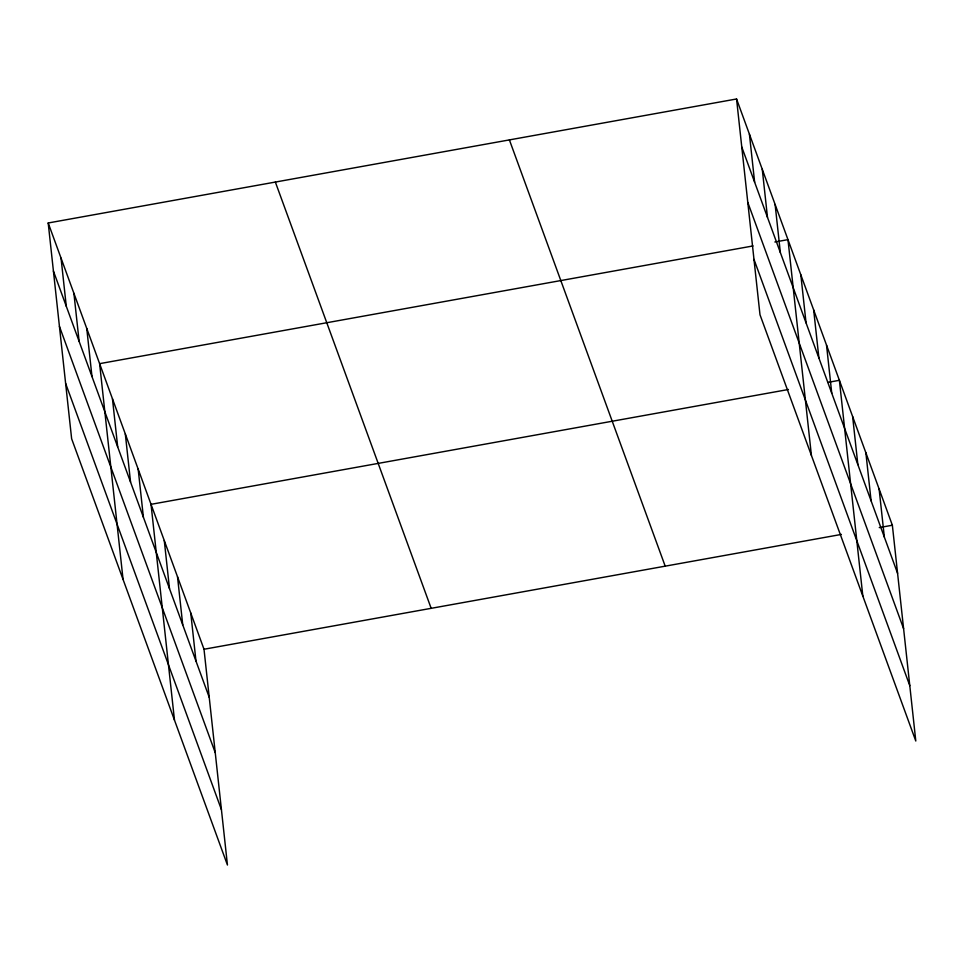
<?xml version="1.0" encoding="UTF-8"?>
<svg xmlns="http://www.w3.org/2000/svg" width="964" height="964" viewBox="0 0 964 964"><rect width="100%" height="100%" fill="white"/><g stroke="black" fill="none" stroke-linecap="round" stroke-linejoin="round"><path stroke-width="1.45" d="M48.2 222.985L204.007 649.254L227.444 865.021L71.637 438.765L48.2 222.985L736.556 98.979L892.363 525.235L915.8 741.015L759.994 314.746L736.556 98.979M753.029 245.941L99.617 363.657L123.055 579.424M774.863 242L787.974 239.638L811.411 455.418M788.419 389.492L151.035 504.329L174.472 720.096M827.739 382.407L839.391 380.31L862.828 596.077M204.007 649.254L841.391 534.418M879.252 527.597L892.363 525.235M741.786 147.046L897.58 573.303M747.787 202.392L903.593 628.649M753.993 259.4L909.787 685.669M509.402 139.9L665.196 566.157M275.355 182.063L431.161 608.332M53.418 271.065L209.224 697.321M59.431 326.398L215.237 752.667M65.624 383.419L221.431 809.688M879.12 489.001L884.337 537.081M865.877 452.767L871.095 500.846M852.634 416.544L857.852 464.612M826.534 345.136L831.751 393.216M813.676 309.974L818.906 358.042M800.831 274.812L806.049 322.88M775.116 204.476L780.346 252.544M762.271 169.303L767.489 217.382M749.414 134.141L754.631 182.208M190.764 613.02L195.981 661.087M177.521 576.785L182.738 624.865M164.278 540.551L169.495 588.63M138.177 469.155L143.395 517.234M125.32 433.993L130.55 482.06M112.463 398.819L117.692 446.898M86.76 328.495L91.978 376.562M73.903 293.321L79.132 341.401M61.057 258.159L66.275 306.227"/></g></svg>
